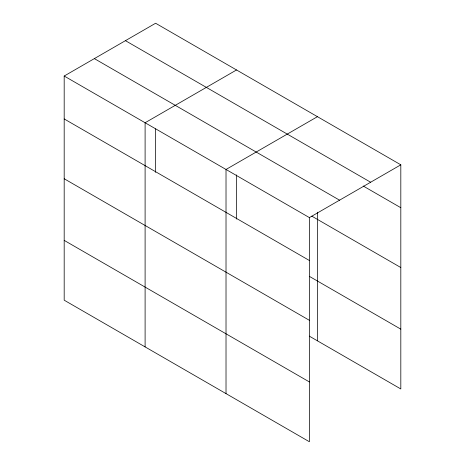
<?xml version="1.0" encoding="UTF-8"?>
<svg xmlns="http://www.w3.org/2000/svg" width="465" height="465" viewBox="0 0 465 465"><rect width="100%" height="100%" fill="white"/><g stroke="black" fill="none" stroke-linecap="round" stroke-linejoin="round"><path stroke-width="0.7" d="M64.187 76.033L309.388 217.597L309.388 441.75L64.187 300.187L64.187 76.033L155.612 23.25L400.813 164.813L400.813 388.967L309.289 336.125M236.528 69.965L145.103 122.748L145.103 346.902M317.444 116.68L226.019 169.463L226.019 393.617M309.388 217.597L400.813 164.813M125.44 40.67L370.64 182.233M363.2 186.012L400.813 207.721M94.36 58.613L339.56 200.177M311.8 216.144L400.813 267.532M64.187 118.941L309.388 260.505M309.289 276.315L400.813 329.156M64.187 178.752L309.388 320.315M64.187 240.376L309.388 381.939M317.444 212.197L317.444 340.833M236.528 174.863L236.528 219.085M155.612 128.869L155.612 172.37"/></g></svg>
